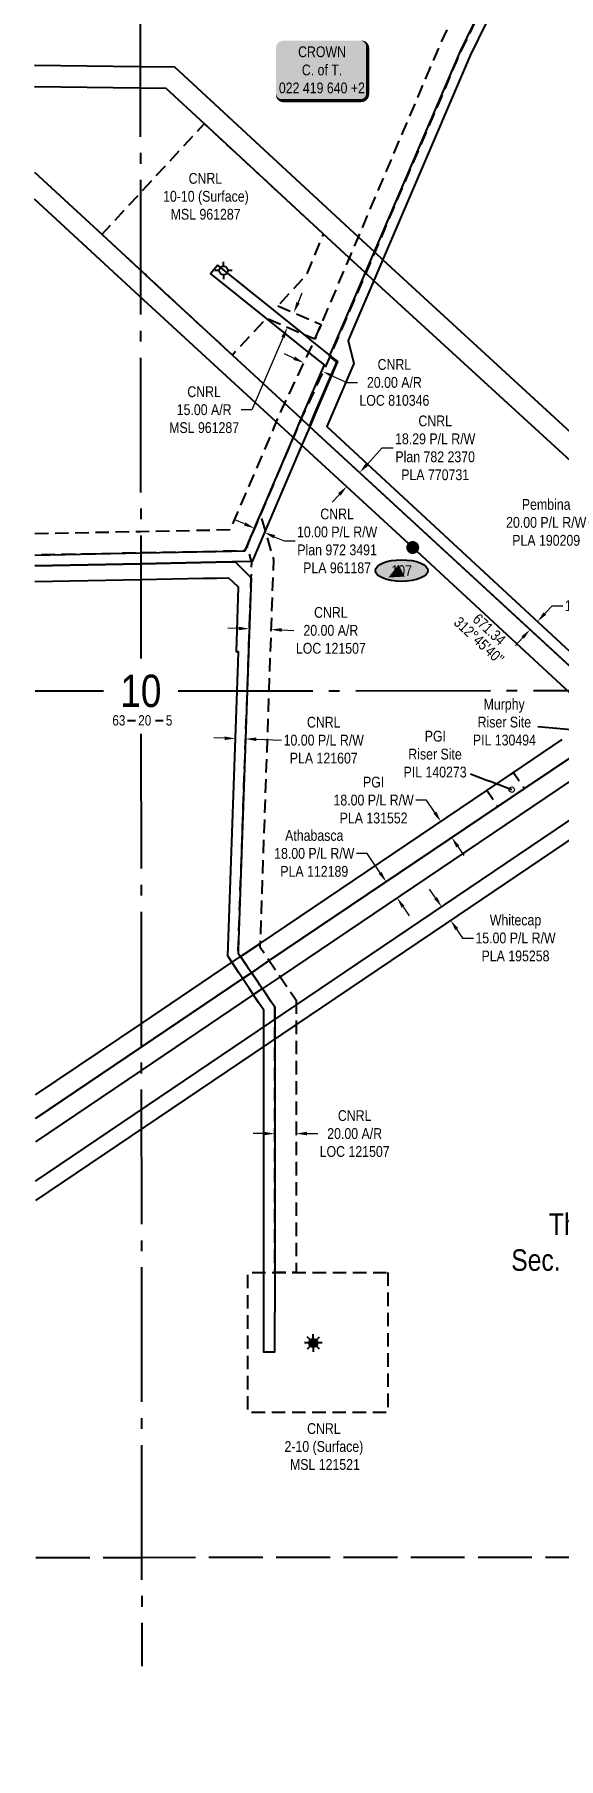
# Model space of a CAD drawing. Extents: x 502021 to 516972, y 6026865 to 6037901.
# Drawn here: x 503954 to 504441, y 6031061 to 6032661 of the extents above; entities that cross this region are included whole.
import ezdxf
from ezdxf.enums import TextEntityAlignment as Align

# ---------------------------------------------------------------- set-up
doc = ezdxf.new("R2010")
doc.units = 0
doc.header["$LTSCALE"] = 5
doc.header["$PDSIZE"] = 0.5
for name, pattern in [('foc-ACCESSROAD', [3.75, 2.5, -1.25]), ('foc-QUARTERLINE', [33, 25, -3, 2, -3]), ('foc-UNSURVEYED', [12.5, 10, -2.5])]:
    doc.linetypes.add(name, pattern=pattern)
doc.layers.get('Defpoints').update_dxf_attribs({"color": 9})
for name, color, linetype in [('10', 1, 'Continuous'), ('9', 3, 'Continuous'), ('AS-OWNER', 7, 'Continuous'), ('C-RW', 13, 'Continuous'), ('C-SYMBOL', 7, 'Continuous'), ('F-AR', 190, 'foc-ACCESSROAD'), ('F-RW', 190, 'Continuous'), ('F-WS', 190, 'foc-ACCESSROAD'), ('F-WS-S', 8, 'Continuous'), ('L-BD', 7, 'Continuous'), ('L-MON', 1, 'Continuous'), ('L-QSEC', 8, 'foc-QUARTERLINE'), ('L-SECLBL', 7, 'Continuous'), ('L-USEC', 7, 'foc-UNSURVEYED'), ('P-ELEVATION', 7, 'Continuous'), ('P-STATION', 7, 'Continuous')]:
    doc.layers.add(name, color=color, linetype=linetype)
for name, color, linetype, lineweight in [('C-RW-T', 13, 'Continuous', 9), ('F-AR-T', 190, 'Continuous', 9), ('F-RW-T', 190, 'Continuous', 9), ('F-WS-T', 190, 'Continuous', 9)]:
    doc.layers.add(name, color=color, linetype=linetype, lineweight=lineweight)
doc.styles.add('175L', font='ARIALN.TTF', dxfattribs={"height": 20})
doc.styles.add('80', font='ARIALN.TTF', dxfattribs={"height": 10})
doc.styles.add('80CG', font='ARIALN.TTF', dxfattribs={"height": 10})
doc.styles.add('80L', font='ARIALN.TTF', dxfattribs={"height": 10})
doc.styles.add('SIMPLEX', font='ARIALN.TTF')
doc.dimstyles.new('Compass 5 000', dxfattribs={"dimscale": 5, "dimtxt": 9, "dimasz": 2, "dimexe": 0.2, "dimexo": 0.0625, "dimgap": 0.5, "dimtad": 0, "dimtih": 1, "dimtoh": 1, "dimzin": 0, "dimdsep": 46, "dimtxsty": '80CG', "dimcen": 0.1, "dimse1": 1, "dimse2": 1, "dimclrd": 256, "dimclrt": 256, "dimaunit": 1, "dimadec": 4, "dimazin": 0, "dimtfac": 0.06, "dimtofl": 0, "dimtmove": 0, "dimatfit": 1, "dimfxl": 0.2, "dimtolj": 1, "dimtzin": 0, "dimlwd": -1, "dimarcsym": 0})

# ---------------------------------------------------------------- blocks, each defined once
blk = doc.blocks.new('L-SECLBL')
at = {"layer": '9', "color": 7}
for p, q in [((-5.1, -27.8), (-12.3, -27.8)), ((20.7, -27.8), (13.5, -27.8))]:
    blk.add_line(p, q, dxfattribs=at)
at = {"layer": '10', "color": 2, "style": 'SIMPLEX'}
blk.add_attdef('SEC', text='', height=30, dxfattribs=at).set_placement((0, 0), align=Align.MIDDLE)
at = {"layer": '10', "color": 5, "style": '80L'}
blk.add_attdef('TWP', text='', height=9.5, dxfattribs=at).set_placement((-14.4, -27.4), align=Align.MIDDLE_RIGHT)
blk.add_attdef('RGE', text='', height=9.5, dxfattribs=at).set_placement((3.6, -27.4), align=Align.MIDDLE_CENTER)
blk.add_attdef('MER', text='', height=9.5, dxfattribs=at).set_placement((23.2, -27.4), align=Align.MIDDLE_LEFT)
blk = doc.blocks.new('*D504')
at = {"layer": 'C-RW-T', "transparency": 16777216}
for p, q in [((504326.5, 6031859.6), (504320.9, 6031867.8)), ((504346, 6031830.5), (504351.6, 6031822.3)), ((504351.6, 6031822.3), (504361.6, 6031822.3))]:
    blk.add_line(p, q, dxfattribs=at)
for points in [[(504327.8, 6031860.5), (504325.1, 6031858.6), (504332.1, 6031851.3)], [(504347.4, 6031831.5), (504344.7, 6031829.6), (504340.4, 6031838.8)]]:
    blk.add_solid(points, dxfattribs=at)
at = {"layer": 'Defpoints', "color": 0, "transparency": 16777216}
for p in [(504376.9, 6031881.5), (504385.3, 6031869.1), (504340.4, 6031838.8)]:
    blk.add_point(p, dxfattribs=at)
at = {"layer": 'C-RW-T', "transparency": 16777216, "insert": (504400.7, 6031822.3), "char_height": 10, "attachment_point": 5, "style": '80CG'}
blk.add_mtext('\\A1;Whitecap\\P15.00 P/L R/W\\PPLA 195258', dxfattribs=at)
blk = doc.blocks.new('*D523')
at = {"layer": 'C-RW-T', "transparency": 16777216}
for p, q in [((504427.9, 6032123.4), (504434.7, 6032130.7)), ((504434.7, 6032130.7), (504444.7, 6032130.7)), ((504407.4, 6032101.2), (504400.6, 6032093.8))]:
    blk.add_line(p, q, dxfattribs=at)
for points in [[(504426.7, 6032124.5), (504429.2, 6032122.3), (504421.2, 6032116.1)], [(504406.2, 6032102.3), (504408.6, 6032100.1), (504414.2, 6032108.5)]]:
    blk.add_solid(points, dxfattribs=at)
at = {"layer": 'Defpoints', "color": 0, "transparency": 16777216}
for p in [(504386.4, 6032134.2), (504393.4, 6032141.7), (504421.2, 6032116.1)]:
    blk.add_point(p, dxfattribs=at)
at = {"layer": 'C-RW-T', "transparency": 16777216, "insert": (504483.8, 6032130.7), "char_height": 10, "attachment_point": 5, "style": '80CG'}
blk.add_mtext('\\A1;Whitecap\\P10.00 P/L R/W\\PPLA 121150', dxfattribs=at)
blk = doc.blocks.new('*D553')
at = {"layer": 'Defpoints', "color": 0, "transparency": 16777216}
for p in [(504154.1, 6032123.3), (504174.1, 6032122.6), (504173.6, 6032108.6)]:
    blk.add_point(p, dxfattribs=at)
at = {"layer": 'F-AR-T', "transparency": 16777216}
for p, q in [((504143.6, 6032109.6), (504133.6, 6032110)), ((504183.6, 6032108.2), (504194.9, 6032107.8))]:
    blk.add_line(p, q, dxfattribs=at)
for points in [[(504143.7, 6032111.3), (504143.6, 6032108), (504153.6, 6032109.3)], [(504183.6, 6032109.9), (504183.5, 6032106.6), (504173.6, 6032108.6)]]:
    blk.add_solid(points, dxfattribs=at)
at = {"layer": 'F-AR-T', "transparency": 16777216, "insert": (504229.2, 6032107.8), "char_height": 10, "attachment_point": 5, "style": '80CG'}
blk.add_mtext('\\A1;CNRL\\P20.00 A/R\\PLOC 121507', dxfattribs=at)
blk = doc.blocks.new('*D555')
at = {"layer": 'Defpoints', "color": 0, "transparency": 16777216}
for p in [(504172.6, 6032236), (504181.8, 6032232), (504167.5, 6032198.7)]:
    blk.add_point(p, dxfattribs=at)
at = {"layer": 'F-AR-T', "transparency": 16777216}
for p, q in [((504149.1, 6032206.6), (504139.9, 6032210.5)), ((504176.7, 6032194.8), (504185.9, 6032190.8)), ((504185.9, 6032190.8), (504195.9, 6032190.8))]:
    blk.add_line(p, q, dxfattribs=at)
for points in [[(504149.8, 6032208.1), (504148.5, 6032205), (504158.3, 6032202.6)], [(504177.4, 6032196.3), (504176, 6032193.2), (504167.5, 6032198.7)]]:
    blk.add_solid(points, dxfattribs=at)
at = {"layer": 'F-AR-T', "transparency": 16777216, "insert": (504235, 6032190.8), "char_height": 10, "attachment_point": 5, "style": '80CG'}
blk.add_mtext('\\A1;CNRL\\P10.00 P/L R/W\\PPlan 972 3491\\PPLA 961187', dxfattribs=at)
blk = doc.blocks.new('*D561')
at = {"layer": 'Defpoints', "color": 0, "transparency": 16777216}
for p in [(504204.5, 6032356.9), (504221.9, 6032348), (504222.2, 6032348.7)]:
    blk.add_point(p, dxfattribs=at)
at = {"layer": 'F-AR-T', "transparency": 16777216}
for p, q in [((504195.1, 6032360.3), (504186, 6032364.5)), ((504231, 6032343.8), (504243.9, 6032337.9)), ((504243.9, 6032337.9), (504253.9, 6032337.9))]:
    blk.add_line(p, q, dxfattribs=at)
for points in [[(504195.8, 6032361.9), (504194.4, 6032358.8), (504204.1, 6032356.2)], [(504231.7, 6032345.3), (504230.3, 6032342.3), (504221.9, 6032348)]]:
    blk.add_solid(points, dxfattribs=at)
at = {"layer": 'F-AR-T', "transparency": 16777216, "insert": (504288.2, 6032337.9), "char_height": 10, "attachment_point": 5, "style": '80CG'}
blk.add_mtext('\\A1;CNRL\\P20.00 A/R\\PLOC 810346', dxfattribs=at)
blk = doc.blocks.new('*D570')
at = {"layer": 'Defpoints', "color": 0, "transparency": 16777216}
for p in [(504177, 6031638), (504197, 6031640.8), (504197, 6031638)]:
    blk.add_point(p, dxfattribs=at)
at = {"layer": 'F-AR-T', "transparency": 16777216}
for p, q in [((504167, 6031640.8), (504157, 6031640.8)), ((504207, 6031640.8), (504217, 6031640.8))]:
    blk.add_line(p, q, dxfattribs=at)
for points in [[(504167, 6031642.5), (504167, 6031639.2), (504177, 6031640.8)], [(504207, 6031642.5), (504207, 6031639.2), (504197, 6031640.8)]]:
    blk.add_solid(points, dxfattribs=at)
at = {"layer": 'F-AR-T', "transparency": 16777216, "insert": (504251.3, 6031640.8), "char_height": 10, "attachment_point": 5, "style": '80CG'}
blk.add_mtext('\\A1;CNRL\\P20.00 A/R\\PLOC 121507', dxfattribs=at)
blk = doc.blocks.new('*D669')
at = {"layer": 'Defpoints', "color": 0, "transparency": 16777216}
for p in [(504140.7, 6032009.6), (504150, 6032007.1), (504150.1, 6032009.3)]:
    blk.add_point(p, dxfattribs=at)
at = {"layer": 'F-RW-T', "transparency": 16777216}
for p, q in [((504130.6, 6032007.8), (504120.6, 6032008.1)), ((504160, 6032006.8), (504183.5, 6032005.9))]:
    blk.add_line(p, q, dxfattribs=at)
for points in [[(504130.7, 6032009.4), (504130.5, 6032006.1), (504140.6, 6032007.4)], [(504160.1, 6032008.4), (504160, 6032005.1), (504150, 6032007.1)]]:
    blk.add_solid(points, dxfattribs=at)
at = {"layer": 'F-RW-T', "transparency": 16777216, "insert": (504222.6, 6032005.9), "char_height": 10, "attachment_point": 5, "style": '80CG'}
blk.add_mtext('\\A1;CNRL\\P10.00 P/L R/W\\PPLA 121607', dxfattribs=at)
blk = doc.blocks.new('*D671')
at = {"layer": 'Defpoints', "color": 0, "transparency": 16777216}
for p in [(504350.6, 6031943.4), (504331.4, 6031930.5), (504360.7, 6031928.5)]:
    blk.add_point(p, dxfattribs=at)
at = {"layer": 'F-RW-T', "transparency": 16777216}
for p, q in [((504318, 6031950.3), (504308, 6031950.3)), ((504325.8, 6031938.8), (504318, 6031950.3)), ((504347, 6031907.2), (504352.6, 6031898.9))]:
    blk.add_line(p, q, dxfattribs=at)
for points in [[(504327.2, 6031939.7), (504324.4, 6031937.8), (504331.4, 6031930.5)], [(504348.4, 6031908.2), (504345.7, 6031906.3), (504341.5, 6031915.5)]]:
    blk.add_solid(points, dxfattribs=at)
at = {"layer": 'F-RW-T', "transparency": 16777216, "insert": (504268.9, 6031950.3), "char_height": 10, "attachment_point": 5, "style": '80CG'}
blk.add_mtext('\\A1;PGI\\P18.00 P/L R/W\\PPLA 131552', dxfattribs=at)
blk = doc.blocks.new('*D672')
at = {"layer": 'Defpoints', "color": 0, "transparency": 16777216}
for p in [(504256, 6032254.4), (504355.5, 6032162.5), (504343.4, 6032149.4)]:
    blk.add_point(p, dxfattribs=at)
at = {"layer": 'F-RW-T', "transparency": 16777216}
for p, q in [((504262.8, 6032261.8), (504277, 6032277.2)), ((504277, 6032277.2), (504287, 6032277.2)), ((504237.1, 6032234), (504230.3, 6032226.7))]:
    blk.add_line(p, q, dxfattribs=at)
for points in [[(504261.5, 6032262.9), (504264, 6032260.6), (504256, 6032254.4)], [(504235.9, 6032235.2), (504238.4, 6032232.9), (504243.9, 6032241.4)]]:
    blk.add_solid(points, dxfattribs=at)
at = {"layer": 'F-RW-T', "transparency": 16777216, "insert": (504326.1, 6032277.2), "char_height": 10, "attachment_point": 5, "style": '80CG'}
blk.add_mtext('\\A1;CNRL\\P18.29 P/L R/W\\PPlan 782 2370\\PPLA 770731', dxfattribs=at)
blk = doc.blocks.new('*D673')
at = {"layer": 'Defpoints', "color": 0, "transparency": 16777216}
for p in [(504287.8, 6031879.4), (504280.6, 6031874.5), (504297.8, 6031864.5)]:
    blk.add_point(p, dxfattribs=at)
at = {"layer": 'F-RW-T', "transparency": 16777216}
for p, q in [((504262.9, 6031900.8), (504252.9, 6031900.8)), ((504275, 6031882.8), (504262.9, 6031900.8)), ((504296.3, 6031851.3), (504301.8, 6031843))]:
    blk.add_line(p, q, dxfattribs=at)
for points in [[(504276.4, 6031883.7), (504273.6, 6031881.9), (504280.6, 6031874.5)], [(504297.6, 6031852.3), (504294.9, 6031850.4), (504290.7, 6031859.6)]]:
    blk.add_solid(points, dxfattribs=at)
at = {"layer": 'F-RW-T', "transparency": 16777216, "insert": (504213.8, 6031900.8), "char_height": 10, "attachment_point": 5, "style": '80CG'}
blk.add_mtext('\\A1;Athabasca\\P18.00 P/L R/W\\PPLA 112189', dxfattribs=at)
blk = doc.blocks.new('*D711')
at = {"layer": 'Defpoints', "color": 0, "transparency": 16777216}
for p in [(504512, 6032230.2), (504667.2, 6031961.6), (504683.8, 6031972.7)]:
    blk.add_point(p, dxfattribs=at)
at = {"layer": 'F-RW-T', "transparency": 16777216}
for p, q in [((504520.3, 6032235.8), (504528.6, 6032241.3)), ((504478.7, 6032208), (504468.7, 6032208)), ((504487.1, 6032213.6), (504478.7, 6032208))]:
    blk.add_line(p, q, dxfattribs=at)
for points in [[(504519.4, 6032237.1), (504521.2, 6032234.4), (504512, 6032230.2)], [(504486.1, 6032214.9), (504488, 6032212.2), (504495.4, 6032219.1)]]:
    blk.add_solid(points, dxfattribs=at)
at = {"layer": 'F-RW-T', "transparency": 16777216, "insert": (504429.2, 6032208), "char_height": 10, "attachment_point": 5, "style": '80CG'}
blk.add_mtext('\\A1;Pembina\\P20.00 P/L R/W\\PPLA 190209', dxfattribs=at)
blk = doc.blocks.new('*U463')
h = blk.add_hatch(color=59)
edge = h.paths.add_edge_path()
edge.add_line((-36.5, -28.5), (36.5, -28.5))
edge.add_arc((36.5, -22.5), 6, 270, 360)
edge.add_line((42.5, -22.5), (42.5, 21))
edge.add_arc((36.5, 21), 6, 0, 90)
edge.add_line((36.5, 27), (-36.5, 27))
edge.add_arc((-36.5, 21), 6, 90, 180)
edge.add_line((-42.5, 21), (-42.5, -22.5))
edge.add_arc((-36.5, -22.5), 6, 180, 270)
at = {"color": 1, "flags": 128}
blk.add_lwpolyline([(-36.5, -28.5, 3, 3, 0), (36.5, -28.5, 3, 3, 0.414214), (42.5, -22.5, 3, 3, 0), (42.5, 21, 3, 0, 0.414214), (36.5, 27, 0, 0, 0), (-36.5, 27, 0, 0, 0.414214), (-42.5, 21, 0, 0, 0), (-42.5, -22.5, 0, 3, 0.414214)], format="xyseb", close=True, dxfattribs=at)
blk.add_lwpolyline([(-37.6, -6.8, 0, 7.5, 0), (0, 0, 0, 0, 0)], format="xyseb", dxfattribs=at)
at = {"color": 1, "style": '80'}
blk.add_attdef('ENTER_TEXT_001', (-36, -5), '', height=10, dxfattribs=at)
blk = doc.blocks.new('GAS')
h = blk.add_hatch(color=255)
h.dxf.hatch_style = 1
edge = h.paths.add_edge_path()
edge.add_arc((0, 0), 0.9, 0, 360)
for p, q in [((-0.81, 0), (-1.62, 0)), ((-0.57, 0.57), (-1.14, 1.14)), ((0, 0.81), (0, 1.62)), ((0.57, 0.57), (1.14, 1.14)), ((1.62, 0), (0.81, 0)), ((-0.57, -0.57), (-1.14, -1.14)), ((0, -0.81), (0, -1.62)), ((1.14, -1.14), (0.57, -0.57))]:
    blk.add_line(p, q)
blk.add_circle((0, 0), 0.8)
blk = doc.blocks.new('GABD')
for p, q in [((-0.81, 0), (-1.62, 0)), ((0, 0.81), (0, 1.62)), ((1.62, 0), (0.81, 0)), ((0, -0.81), (0, -1.62))]:
    blk.add_line(p, q)
blk.add_circle((0, 0), 0.8)
blk = doc.blocks.new('fdia')
at = {"color": 255, "const_width": 1}
blk.add_lwpolyline([(-0.5, 0, 1), (0.5, 0, 1)], format="xyb", close=True, dxfattribs=at)
blk = doc.blocks.new('Fdiaa')
blk.add_blockref('fdia', (0, 0))
blk = doc.blocks.new('fdib')
at = {"color": 1, "const_width": 1.6}
blk.add_lwpolyline([(-0.4, 0, 1), (0.4, 0, 1)], format="xyb", close=True, dxfattribs=at)
at = {"color": 1}
blk.add_circle((0, 0), 0.8, dxfattribs=at)
blk = doc.blocks.new('Fdibb')
blk.add_blockref('fdib', (0, 0))
blk = doc.blocks.new('fdicc')
for name in ['Fdibb', 'Fdiaa']:
    blk.add_blockref(name, (0, 0))
blk = doc.blocks.new('FDI')
blk.add_blockref('fdicc', (0, 0))
blk = doc.blocks.new('*D769')
at = {"layer": 'Defpoints', "color": 0, "transparency": 16777216}
for p in [(504194.8, 6032402.8), (504202.7, 6032399.3), (504196.7, 6032385.6)]:
    blk.add_point(p, dxfattribs=at)
at = {"layer": 'F-AR-T', "transparency": 16777216}
for p, q in [((504198.7, 6032411.9), (504202.7, 6032421.1)), ((504184.8, 6032379.8), (504155.8, 6032312.6)), ((504155.8, 6032312.6), (504145.8, 6032312.6))]:
    blk.add_line(p, q, dxfattribs=at)
for points in [[(504197.2, 6032412.6), (504200.3, 6032411.3), (504194.8, 6032402.8)], [(504183.3, 6032380.5), (504186.4, 6032379.1), (504188.8, 6032389)]]:
    blk.add_solid(points, dxfattribs=at)
at = {"layer": 'F-AR-T', "transparency": 16777216, "insert": (504111.5, 6032312.6), "char_height": 10, "attachment_point": 5, "style": '80CG'}
blk.add_mtext('\\A1;CNRL\\P15.00 A/R\\PMSL 961287', dxfattribs=at)
blk = doc.blocks.new('Hybrd Num')
at = {"layer": 'P-ELEVATION'}
h = blk.add_hatch(color=111, dxfattribs=at)
h.dxf.hatch_style = 1
edge = h.paths.add_edge_path()
edge.add_ellipse((0, 0), major_axis=(-24.4, 0), ratio=0.410256, start_angle=0, end_angle=360)
at = {"layer": 'P-ELEVATION', "color": 7, "flags": 128}
blk.add_lwpolyline([(0, 0, 12.5, 0, 0), (-12.4, -6.4, 0, 0, 0)], format="xyseb", dxfattribs=at)
at = {"layer": 'P-ELEVATION', "color": 7}
blk.add_ellipse((0, 0), major_axis=(-24.4, 0), ratio=0.410256, dxfattribs=at)
at = {"color": 0, "style": '80L'}
blk.add_attdef('NUMBER', text='', height=10, dxfattribs=at).set_placement((0, 0), align=Align.MIDDLE_CENTER)
at = {"style": '80L', "flags": 1}
blk.add_attdef('ID', text='', height=10, dxfattribs=at).set_placement((-0.6, -4), align=Align.MIDDLE_CENTER)

msp = doc.modelspace()

# ---------------------------------------------------------------- linework, layer by layer
at = {"layer": 'C-RW'}
for points in [[(504470.325, 6032057.006), (504209.367, 6032297.137), (504213.723, 6032307.718), (504234.741, 6032356.831), (504228.009, 6032362.233), (504241.242, 6032393.027), (504349.487, 6032645.424), (504420.335, 6032790.36)], [(504432.647, 6032792.745), (504358.58, 6032641.254), (504251.477, 6032391.519), (504245.194, 6032376.869), (504250.518, 6032355.568), (504225.4, 6032296.928), (504468.014, 6032072.761)], [(503954.881, 6031596.805), (504553.403, 6032000.592), (504556.322, 6032038.732), (504743.784, 6032165.201), (504800.432, 6032203.418), (504920.154, 6032168.99), (504965.163, 6032199.299), (504973.197, 6032186.53), (504922.761, 6032152.537), (504803.024, 6032187.082), (504570.717, 6032030.358), (504567.797, 6031992.219), (504335.709, 6031835.642), (503954.898, 6031578.732)]]:
    msp.add_lwpolyline(points, dxfattribs=at)
at = {"layer": 'F-AR', "flags": 128}
msp.add_lwpolyline([(503954.322, 6032197.749), (504052.583, 6032199.707), (504136.015, 6032201.369), (504176.359, 6032295.613), (504179.157, 6032302.152), (504183.991, 6032313.449), (504186.985, 6032319.804), (504208.694, 6032365.839), (504213.073, 6032375.13), (504214.398, 6032377.937), (504220.267, 6032391.731), (504247.081, 6032454.751), (504255.396, 6032474.296), (504331.929, 6032654.186), (504401.502, 6032796.45), (504402.636, 6032804.604), (504403.553, 6032812.207), (504404.61, 6032820.324), (504405.287, 6032825.527), (504409.274, 6032856.142), (504409.576, 6032858.468), (504415.962, 6032886.305), (504416.093, 6032886.881), (504421.564, 6032911.651), (504429.471, 6032920.821), (504431.827, 6032923.554), (504444.266, 6032934.203), (504461.602, 6032940.625), (504462.242, 6032940.759), (504477.048, 6032943.888), (504497.572, 6032940.831), (504511.603, 6032918.536), (504477.66, 6032923.592), (504473.604, 6032922.735), (504467.167, 6032921.376), (504454.553, 6032916.703), (504445.974, 6032909.358), (504439.982, 6032902.41), (504436.437, 6032886.32), (504435.663, 6032882.818), (504429.551, 6032856.156), (504429.269, 6032854.936), (504425.081, 6032822.663), (504423.054, 6032807.042), (504422.82, 6032805.237), (504421.159, 6032791.881), (504420.954, 6032790.794), (504350.114, 6032645.847), (504270.539, 6032460.296), (504262.175, 6032440.795), (504241.869, 6032393.449), (504228.638, 6032362.653), (504202.382, 6032305.58), (504194.751, 6032287.745), (504163.827, 6032215.506), (504151.374, 6032186.417), (504149.323, 6032181.626), (504136.967, 6032181.38), (504121.964, 6032181.081), (504052.601, 6032179.699), (503954.34, 6032177.74)], dxfattribs=at)
msp.add_lwpolyline([(504197.031, 6031764.499), (504197.02, 6031512.007), (504177.03, 6031512.008), (504177.03, 6031513.569), (504177.041, 6031758.347), (504170.31, 6031768.249), (504161.877, 6031780.651), (504151.757, 6031795.537), (504143.089, 6031808.29), (504143.201, 6031811.497), (504151.598, 6032051.788), (504155.261, 6032156.604), (504155.767, 6032171.096), (504155.578, 6032171.754), (504151.374, 6032186.417), (504163.827, 6032215.506), (504168.189, 6032200.297), (504175.855, 6032173.561), (504171.6, 6032051.802), (504163.691, 6031825.474), (504163.295, 6031814.123), (504168.273, 6031806.802), (504178.393, 6031791.915), (504186.824, 6031779.513), (504197.031, 6031764.499)], close=True, dxfattribs=at)
at = {"layer": 'F-RW'}
for points in [[(503953.917, 6032632.303), (504051.376, 6032631.139), (504084.039, 6032630.748), (504254.593, 6032473.053), (504269.735, 6032459.052), (504277.527, 6032451.848), (504501.501, 6032245.897)], [(504484.875, 6032234.8), (504269.163, 6032432.347), (504261.371, 6032439.551), (504246.277, 6032453.507), (504221.863, 6032476.081), (504111.785, 6032577.852), (504076.092, 6032610.852), (504051.394, 6032611.147), (503953.936, 6032612.308)], [(503954.009, 6032533.074), (504016.766, 6032475.092), (504051.549, 6032442.957), (504057.153, 6032437.78), (504078.174, 6032418.355), (504089.192, 6032408.175), (504137.892, 6032363.176), (504186.177, 6032318.563), (504201.576, 6032304.336), (504209.367, 6032297.137), (504479.596, 6032048.44)], [(507585.033, 6029598.993), (507583.465, 6029599.662), (507496.395, 6029636.793), (507367.475, 6029691.779), (507348.725, 6029699.776), (507347.487, 6029700.304), (507339.262, 6029703.812), (507335.714, 6029705.324), (507328.717, 6029708.308), (507325.429, 6029709.711), (507321.722, 6029711.291), (506999.442, 6029848.803), (506957.578, 6029878.434), (506284.267, 6030354.624), (505289.946, 6031274.17), (504305.244, 6032184.732), (504051.572, 6032418.049), (503954.033, 6032508.172)], [(503954.34, 6032177.74), (504052.602, 6032179.699), (504121.964, 6032181.081), (504136.967, 6032181.379), (504149.323, 6032181.626), (504151.374, 6032186.417), (504163.827, 6032215.506), (504194.751, 6032287.745), (504202.382, 6032305.58), (504223.192, 6032354.208), (504208.694, 6032365.839), (504207.606, 6032366.713), (504169.248, 6032397.439), (504117.52, 6032439.092), (504123.827, 6032446.746), (504124.211, 6032446.438), (504203.981, 6032382.436), (504213.064, 6032375.138), (504228.623, 6032362.665), (504235.368, 6032357.254), (504214.35, 6032308.14), (504210.173, 6032298.381), (504202.544, 6032280.544), (504168.189, 6032200.297), (504155.972, 6032171.761), (504155.578, 6032171.754), (504140.411, 6032171.452), (504137.443, 6032171.392), (504122.44, 6032171.094), (504052.611, 6032169.702), (503954.35, 6032167.744)], [(503954.35, 6032167.744), (504052.611, 6032169.702), (504122.44, 6032171.094), (504137.443, 6032171.392), (504140.412, 6032171.452), (504155.261, 6032156.604), (504151.598, 6032051.788), (504143.201, 6031811.497), (504143.089, 6031808.29), (504151.757, 6031795.538), (504161.878, 6031780.651), (504170.31, 6031768.249), (504177.041, 6031758.347), (504177.03, 6031513.569), (504177.03, 6031512.008), (504177.012, 6031437.992), (504167.027, 6031437.993), (504167.029, 6031510.447), (504167.03, 6031512.008), (504167.041, 6031755.271), (504162.048, 6031762.614), (504153.793, 6031775.136), (504143.883, 6031790.168), (504133.972, 6031805.202), (504133.533, 6031805.867), (504142.145, 6032051.782), (504143.063, 6032077.99), (504143.412, 6032087.984), (504141.414, 6032088.054), (504143.514, 6032148.018), (504138.333, 6032152.701), (504134.323, 6032156.328), (504123.154, 6032156.105), (504110.475, 6032155.853), (504052.955, 6032154.706), (504052.625, 6032154.7), (503954.364, 6032152.742)], [(503954.807, 6031676.644), (504053.008, 6031742.833), (504137.534, 6031799.799), (504145.302, 6031805.035), (504163.403, 6031817.235), (504374.03, 6031959.204), (504398.898, 6031975.966), (504444.137, 6032006.461)], [(503954.827, 6031654.945), (504053.029, 6031721.133), (504147.445, 6031784.764), (504155.426, 6031790.142), (504172.002, 6031801.315), (504384.128, 6031944.291), (504408.994, 6031961.052), (504459.745, 6031995.261)], [(504459.745, 6031995.261), (504408.994, 6031961.052), (504384.128, 6031944.292), (504172.002, 6031801.315), (504155.425, 6031790.142), (504147.445, 6031784.764), (504053.029, 6031721.133), (503954.827, 6031654.945)], [(504503.117, 6032002.822), (504182.109, 6031786.448), (504165.533, 6031775.275), (504157.341, 6031769.754), (504053.049, 6031699.466), (503954.848, 6031633.276)]]:
    msp.add_lwpolyline(points, dxfattribs=at)
at = {"layer": 'F-WS', "flags": 128}
for points in [[(504180.032, 6032409.112), (504220.267, 6032391.731), (504214.398, 6032377.937), (504203.981, 6032382.436), (504169.248, 6032397.439), (504137.707, 6032363.347), (504089.006, 6032408.346), (504077.989, 6032418.526), (504056.968, 6032437.951), (504051.364, 6032443.128), (504016.58, 6032475.263), (504052.29, 6032513.886), (504111.598, 6032578.025), (504222.079, 6032475.882), (504206.537, 6032437.757), (504180.032, 6032409.112)], [(504408.993, 6031961.054), (504384.127, 6031944.295), (504374.03, 6031959.206), (504398.897, 6031975.968), (504408.993, 6031961.054)], [(504281.967, 6031512.003), (504281.964, 6031382.074), (504152.036, 6031382.078), (504152.038, 6031437.993), (504152.039, 6031512.009), (504157.03, 6031512.008), (504167.03, 6031512.008), (504177.03, 6031512.008), (504197.02, 6031512.007), (504281.967, 6031512.003)]]:
    msp.add_lwpolyline(points, close=True, dxfattribs=at)
at = {"layer": 'L-QSEC'}
for p, q in [((504051.971, 6032855.9), (504052.693, 6032081.708)), ((503954.458, 6032051.653), (504018.094, 6032051.699)), ((504087.34, 6032051.749), (504860.068, 6032052.308)), ((504052.758, 6032011.745), (504053.564, 6031146.563))]:
    msp.add_line(p, q, dxfattribs=at)
at = {"layer": 'L-USEC'}
for p, q in [((503955.207, 6031247.477), (504053.47, 6031247.548)), ((504053.47, 6031247.548), (504860.961, 6031248.129))]:
    msp.add_line(p, q, dxfattribs=at)

# ---------------------------------------------------------------- block references
at = {"layer": 'AS-OWNER'}
ref = msp.add_blockref('*U463', (504220.808, 6032628.022), dxfattribs=dict(at, xscale=0.99947322, yscale=0.99947322, zscale=0.99947322))
ref.add_attrib('ENTER_TEXT_001', 'CROWN', (504198.76, 6032639.788), dxfattribs={"layer": '0', "color": 1, "height": 9.9947, "style": '80'})
ref.add_attrib('ENTER_TEXT_002', 'C. of T.', (504202.254, 6032622.953), dxfattribs={"layer": '0', "color": 1, "height": 9.9947, "style": '80'})
ref.add_attrib('ENTER_TEXT_003', '022 419 640 +2', (504180.924, 6032606.254), dxfattribs={"layer": '0', "color": 1, "height": 9.99473, "style": '80'})
at = {"layer": 'F-WS-S', "xscale": 4.99736614999988, "yscale": 4.99736614999988, "zscale": 4.99736614999988}
for name, p in [('GABD', (504129.436, 6032441.82)), ('GAS', (504212.916, 6031446.487))]:
    msp.add_blockref(name, p, dxfattribs=at)
at = {"layer": 'L-MON', "color": 6, "xscale": 4.997366099999889, "yscale": 4.997366099999889, "zscale": 4.997366099999889}
msp.add_blockref('FDI', (504305.249, 6032184.737), dxfattribs=at)
at = {"layer": 'L-SECLBL', "color": 6, "xscale": 0.99947322, "yscale": 0.99947322, "zscale": 0.99947322}
msp.add_blockref('L-SECLBL', (504052.72, 6032051.724), dxfattribs=at).add_auto_attribs({'SEC': '10', 'TWP': '63', 'RGE': '20', 'MER': '5'})
at = {"layer": 'P-STATION', "color": 1}
msp.add_blockref('Hybrd Num', (504294.977, 6032163.307), dxfattribs=at).add_auto_attribs({'NUMBER': '107'})

# ---------------------------------------------------------------- texts
at = {"layer": 'C-SYMBOL', "color": 3, "insert": (504505.556, 6031566.779), "char_height": 19.98946, "width": 215.87067, "attachment_point": 2, "style": '175L'}
msp.add_mtext('Theor. S.E.1/4\\PSec. 10-63-20-W.5M.', dxfattribs=at)
at = {"layer": 'F-WS-T', "char_height": 9.99473, "attachment_point": 1, "style": '80L'}
for s, insert in [('\\pi24.407;CNRL\\P\\pi0.68437;10-10 (Surface)\\P\\pi7.7305;MSL 961287', (504072.697, 6032532.32)), ('\\pi24.407;CNRL\\P\\pi3.4149;2-10 (Surface)\\P\\pi8.5179;MSL 121521', (504182.722, 6031372.082))]:
    msp.add_mtext_dynamic_manual_height_columns(s, width=78.99495, gutter_width=50, heights=[0], dxfattribs=dict(at, insert=insert))
at = {"layer": 'L-BD', "color": 4, "linetype": 'Continuous', "style": '80L'}
for s, height, p in [("312°45'40''", 9.99473, (504366.791, 6032098.495)), ('671.34', 9.9947, (504376.336, 6032108.801))]:
    msp.add_text(s, height=height, rotation=317.2388, dxfattribs=at).set_placement(p, align=Align.MIDDLE)

# ---------------------------------------------------------------- dimensions: what is measured, and where the dimension line sits
at = {"layer": 'C-RW-T'}
for base, p1, p2, angle, text, picture, middle in [((504421.157, 6032116.055), (504386.416, 6032134.219), (504393.362, 6032141.736), 47.263113, 'Whitecap\\P10.00 P/L R/W\\PPLA 121150', '*D523', (504483.816, 6032130.744)), ((504340.443, 6031838.836), (504376.939, 6031881.543), (504385.324, 6031869.115), 304.005218, 'Whitecap\\P15.00 P/L R/W\\PPLA 195258', '*D504', (504400.714, 6031822.256))]:
    dim = msp.add_linear_dim(base=base, p1=p1, p2=p2, angle=angle, text=text, dimstyle='Compass 5 000', dxfattribs=at)
    dim.commit()
    dim.dimension.update_dxf_attribs({"geometry": picture, "text_midpoint": middle, "dimtype": 161})
at = {"layer": 'F-AR-T'}
for base, p1, p2, angle, text, picture, middle in [((504194.756, 6032402.751), (504196.713, 6032385.576), (504202.658, 6032399.338), 66.637218, 'CNRL\\P15.00 A/R\\PMSL 961287', '*D769', (504111.509, 6032312.551)), ((504221.898, 6032348.001), (504204.461, 6032356.862), (504222.217, 6032348.694), 335.295746, 'CNRL\\P20.00 A/R\\PLOC 810346', '*D561', (504288.177, 6032337.89)), ((504167.502, 6032198.692), (504172.585, 6032235.965), (504181.775, 6032232.031), 336.823396, 'CNRL\\P10.00 P/L R/W\\PPlan 972 3491\\PPLA 961187', '*D555', (504234.974, 6032190.821)), ((504173.584, 6032108.576), (504154.098, 6032123.313), (504174.075, 6032122.615), 357.998569, 'CNRL\\P20.00 A/R\\PLOC 121507', '*D553', (504229.203, 6032107.831))]:
    dim = msp.add_linear_dim(base=base, p1=p1, p2=p2, angle=angle, text=text, dimstyle='Compass 5 000', dxfattribs=at)
    dim.commit()
    dim.dimension.update_dxf_attribs({"geometry": picture, "text_midpoint": middle, "dimtype": 161})
dim = msp.add_aligned_dim(p1=(504177.036, 6031637.978), p2=(504197.025, 6031637.977), distance=2.873, text='CNRL\\P20.00 A/R\\PLOC 121507', dimstyle='Compass 5 000', dxfattribs=at)
dim.commit()
dim.dimension.update_dxf_attribs({"geometry": '*D570', "text_midpoint": (504251.326, 6031640.849)})
at = {"layer": 'F-RW-T'}
for base, p1, p2, angle, text, picture, middle in [((504255.975, 6032254.424), (504343.438, 6032149.412), (504355.5, 6032162.468), 47.263694, 'CNRL\\P18.29 P/L R/W\\PPlan 782 2370\\PPLA 770731', '*D672', (504326.125, 6032277.222)), ((504150.036, 6032007.104), (504140.669, 6032009.64), (504150.113, 6032009.31), 357.998688, 'CNRL\\P10.00 P/L R/W\\PPLA 121607', '*D669', (504222.618, 6032005.934)), ((504331.391, 6031930.464), (504360.654, 6031928.47), (504350.588, 6031943.403), 123.981332, 'PGI\\P18.00 P/L R/W\\PPLA 131552', '*D671', (504268.907, 6031950.341)), ((504280.618, 6031874.523), (504297.845, 6031864.459), (504287.799, 6031879.363), 123.980634, 'Athabasca\\P18.00 P/L R/W\\PPLA 112189', '*D673', (504213.85, 6031900.757))]:
    dim = msp.add_linear_dim(base=base, p1=p1, p2=p2, angle=angle, text=text, dimstyle='Compass 5 000', dxfattribs=at)
    dim.commit()
    dim.dimension.update_dxf_attribs({"geometry": picture, "text_midpoint": middle, "dimtype": 161})
at = {"layer": 'F-RW-T', "color": 5}
dim = msp.add_linear_dim(base=(504512, 6032230.204), p1=(504667.211, 6031961.607), p2=(504683.838, 6031972.703), angle=33.716313, text='Pembina\\P20.00 P/L R/W\\PPLA 190209', dimstyle='Compass 5 000', dxfattribs=at)
dim.commit()
dim.dimension.update_dxf_attribs({"geometry": '*D711', "text_midpoint": (504429.198, 6032208.007), "dimtype": 161})

# ---------------------------------------------------------------- leaders
at = {"layer": 'F-RW-T', "path_type": 1}
for points in [[(504531.443, 6032009.202), (504421.493, 6032018.169)], [(504397.176, 6031959.982), (504358.865, 6031974.346)]]:
    msp.add_leader(points, dimstyle='Compass 5 000', override={"dimasz": 1, "dimgap": 0.5, "dimtad": 0, "dimldrblk": 'DotBlank'}, dxfattribs=at)

# ---------------------------------------------------------------- next in the draw order: texts
at = {"layer": 'F-WS-T', "insert": (504360.574, 6032044.389), "char_height": 9.99473, "attachment_point": 1, "style": '80L', "bg_fill": 3, "box_fill_scale": 1, "bg_fill_color": 256, "bg_fill_transparency": 0}
msp.add_mtext_dynamic_manual_height_columns('\\pi10.483;Murphy\\P\\pi4.9706;Riser Site\\P\\pi0.5289;PIL 130494', width=58.19004, gutter_width=50, heights=[0], dxfattribs=at)

# ---------------------------------------------------------------- next in the draw order: texts
at = {"layer": 'F-WS-T', "insert": (504296.18, 6032014.659), "char_height": 9.99473, "attachment_point": 1, "style": '80L', "bg_fill": 3, "box_fill_scale": 1, "bg_fill_color": 256, "bg_fill_transparency": 0}
msp.add_mtext_dynamic_manual_height_columns('\\pi20.174;PGI\\P\\pi4.9706;Riser Site\\P\\pi0.51868;PIL 140273', width=58.19004, gutter_width=50, heights=[0], dxfattribs=at)

doc.saveas('drawing.dxf')
